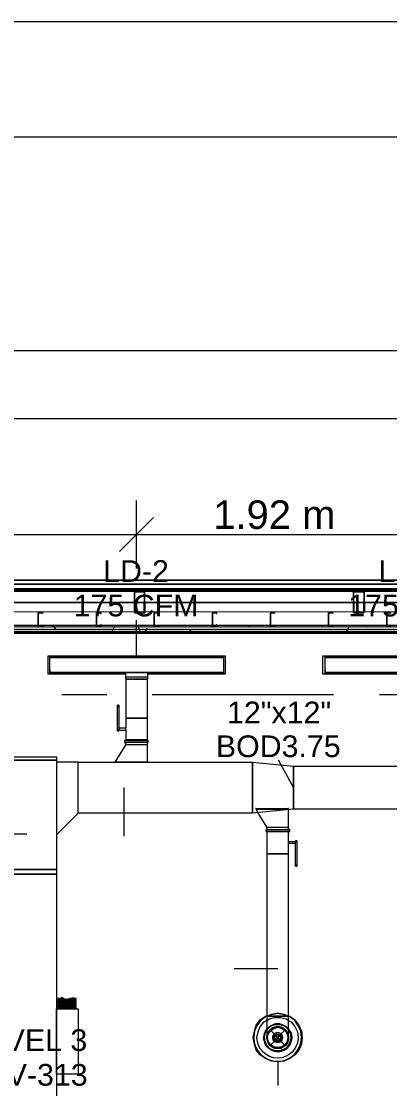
# Model space of a CAD drawing. Header units: metres. Extents: x -2 to 237, y -8 to 52.
# Drawn here: x 35.91 to 38.49, y 44.68 to 52.16 of the extents above; entities that cross this region are included whole.
import ezdxf

# ---------------------------------------------------------------- set-up
doc = ezdxf.new("R2010")
doc.units = ezdxf.units.M
for name, color, linetype, lineweight in [('HVAC - Ductos', 5, 'Continuous', 0), ('PDF3_Text', 7, 'Continuous', 0), ('pie de plano', 7, 'Continuous', 0)]:
    doc.layers.add(name, color=color, linetype=linetype, lineweight=lineweight)
doc.layers.add('PDF3_Geometry', color=7, linetype='Continuous', lineweight=0, true_color=0xaaaaaa)
doc.layers.add('PDF3_Solid Fills', color=7, linetype='Continuous', lineweight=0, true_color=0xffffff)
doc.styles.add('PDF Helvetica', font='')
doc.styles.get('PDF Helvetica').set_extended_font_data('Helvetica')

msp = doc.modelspace()

# ---------------------------------------------------------------- hatches: boundary and pattern name
at = {"layer": 'PDF3_Solid Fills', "lineweight": 0, "transparency": 33554559}
h = msp.add_hatch(color=256, dxfattribs=at)
h.paths.add_polyline_path([(36.7039, 48.0164), (36.7772, 48.0164), (36.7772, 48.1584), (36.7726, 48.1584), (36.7726, 48.021), (36.7085, 48.0256), (36.7039, 48.0256)])
h.paths.add_polyline_path([(36.7681, 48.163), (36.7681, 48.1676), (36.7039, 48.1676)])
h.paths.add_polyline_path([(36.7726, 48.1676), (36.7772, 48.1631), (36.7772, 48.1676)])
h = msp.add_hatch(color=256, dxfattribs=at)
h.paths.add_polyline_path([(38.3081, 48.163), (38.3081, 48.1676), (38.2439, 48.1676)])
h.paths.add_polyline_path([(38.3081, 48.021), (38.3126, 48.1578), (38.3126, 48.1584), (38.3081, 48.1584), (38.3035, 48.0256), (38.2393, 48.021), (38.3081, 48.0164)])
h.paths.add_polyline_path([(38.2393, 48.1584), (38.2347, 48.1584), (38.2347, 48.0256)])
for points in [[(58.6858, 47.9293), (35.6222, 47.9339), (7.0265, 47.9339), (7.0265, 47.9201), (58.6858, 47.9201)], [(58.6537, 47.9018), (58.6721, 47.8972), (58.6721, 47.9201), (7.0265, 47.9201), (7.0265, 47.9018)], [(7.0265, 47.888), (58.6399, 47.888), (58.6536, 47.8835), (58.6537, 47.8835), (58.6537, 47.9018), (7.0265, 47.9018)]]:
    msp.add_hatch(color=256, dxfattribs=at).paths.add_polyline_path(points)

# ---------------------------------------------------------------- linework, layer by layer
at = {"layer": 'HVAC - Ductos', "color": 252, "lineweight": 0, "true_color": 0x939598}
for points in [[(7.3656, 49.8543), (58.4429, 49.8543)], [(7.3656, 49.3776), (16.8074, 49.3776), (26.0062, 49.3776), (35.2051, 49.3776), (44.4086, 49.3776), (53.6074, 49.3776), (58.4429, 49.3776)], [(36.7176, 48.328), (36.7176, 48.5664), (36.7176, 48.8047)], [(36.8368, 48.6856), (36.7176, 48.5664), (36.5985, 48.4472)], [(7.3656, 48.5664), (8.8369, 48.5664), (11.3165, 48.5664), (13.3149, 48.5664), (15.5103, 48.5664), (18.3199, 48.5664), (20.1533, 48.5664), (22.5137, 48.5664), (24.7092, 48.5664), (27.5004, 48.5664), (29.5172, 48.5664), (31.598, 48.5664), (33.9126, 48.5664), (36.7176, 48.5664), (38.6427, 48.5664), (40.9114, 48.5664), (43.1114, 48.5664), (45.701, 48.5664), (47.9011, 48.5664), (50.0965, 48.5664), (52.3561, 48.5664), (56.0457, 48.5664), (58.4429, 48.5664)]]:
    msp.add_lwpolyline(points, dxfattribs=at)
at = {"layer": 'HVAC - Ductos', "lineweight": 0}
for points in [[(36.7176, 47.7139), (36.7176, 47.966)], [(37.3272, 47.7139), (36.1126, 47.7139), (37.3272, 47.7139), (37.3272, 47.6955), (37.3272, 47.691), (37.3272, 47.6864)], [(36.1126, 47.6864), (36.1126, 47.691), (36.1126, 47.6955), (36.1126, 47.7139)], [(36.1126, 47.691), (36.1126, 47.6955), (36.1126, 47.7001)], [(37.3272, 47.7001), (37.3272, 47.6955), (37.3272, 47.691)], [(39.2477, 47.7139), (38.0377, 47.7139), (39.2477, 47.7139), (39.2477, 47.6955), (39.2477, 47.691), (39.2477, 47.6864)], [(38.0377, 47.6864), (38.0377, 47.691), (38.0377, 47.6955), (38.0377, 47.7139)], [(38.0377, 47.691), (38.0377, 47.6955), (38.0377, 47.7001)], [(36.1126, 47.6543), (36.1126, 47.6589)], [(36.1126, 47.6451), (36.1126, 47.6497)], [(36.1126, 47.6176), (36.1126, 47.613), (36.1126, 47.6084), (36.1126, 47.5901), (36.1126, 47.5947), (36.6443, 47.5947)], [(37.3272, 47.6176), (37.3272, 47.613), (37.3272, 47.6084), (37.3272, 47.5901), (37.3272, 47.5947), (36.7955, 47.5947)], [(37.3272, 47.6589), (37.3272, 47.6543)], [(37.3272, 47.6497), (37.3272, 47.6451)], [(38.0377, 47.6543), (38.0377, 47.6589)], [(38.0377, 47.6451), (38.0377, 47.6497)], [(38.0377, 47.6176), (38.0377, 47.613), (38.0377, 47.6084), (38.0377, 47.5901), (38.0377, 47.5947), (38.5647, 47.5947)], [(36.1126, 47.6039), (36.1126, 47.6084), (36.1126, 47.613)], [(36.1126, 47.5901), (36.6443, 47.5901)], [(36.7955, 47.5672), (36.7909, 47.5672), (36.7726, 47.5672), (36.7497, 47.5672), (36.7176, 47.5672), (36.6901, 47.5672), (36.6626, 47.5672), (36.6489, 47.5672), (36.6397, 47.5672), (36.6443, 47.5534), (36.6489, 47.5534), (36.6535, 47.5534), (36.6672, 47.5534), (36.6809, 47.5534), (36.6855, 47.5534)], [(36.6443, 47.5672), (36.6443, 47.5993), (36.6535, 47.5993), (36.6672, 47.5993), (36.6809, 47.5993), (36.6993, 47.5993), (36.7176, 47.5993), (36.7405, 47.5993), (36.7589, 47.5993), (36.7726, 47.5993), (36.7863, 47.5993), (36.7909, 47.5993), (36.7955, 47.5993), (36.7955, 47.5672), (36.7955, 47.5534), (36.7909, 47.5534), (36.7726, 47.5534), (36.7497, 47.5534), (36.7176, 47.5534), (36.6901, 47.5534), (36.6672, 47.5534), (36.6489, 47.5534), (36.6443, 47.5534), (36.6443, 47.2784), (36.6535, 47.2784), (36.6672, 47.2784), (36.6809, 47.2784), (36.6993, 47.2784), (36.7176, 47.2784), (36.7405, 47.2784), (36.7589, 47.2784), (36.7726, 47.2784), (36.7863, 47.2784), (36.7909, 47.2784), (36.7955, 47.2784), (36.7955, 47.5534), (36.7909, 47.5534)], [(36.6947, 47.5534), (36.6993, 47.5534), (36.7176, 47.5534), (36.7405, 47.5534), (36.7451, 47.5534)], [(36.7497, 47.5534), (36.7589, 47.5534), (36.7726, 47.5534), (36.7863, 47.5534)], [(36.7955, 47.5901), (37.3272, 47.5901)], [(37.3272, 47.613), (37.3272, 47.6084), (37.3272, 47.6039)], [(38.0377, 47.6039), (38.0377, 47.6084), (38.0377, 47.613)], [(38.0377, 47.5901), (38.5647, 47.5901)], [(36.5847, 47.3701), (36.5847, 47.3655), (36.5847, 47.3701)], [(36.5939, 47.3701), (36.5847, 47.3701)], [(36.5847, 47.2051), (36.5847, 47.2006), (36.5847, 47.196), (36.5847, 47.1914), (36.5847, 47.196), (36.5847, 47.2006), (36.5847, 47.2051), (36.5847, 47.3564)], [(36.5939, 47.3701), (36.5939, 47.3655), (36.5939, 47.3701)], [(36.5939, 47.3564), (36.5939, 47.2051), (36.5939, 47.2006), (36.5939, 47.196), (36.5939, 47.1914), (36.5939, 47.196), (36.5939, 47.2006)], [(36.7955, 47.1226), (36.7955, 47.1272), (36.7955, 47.2784), (36.7909, 47.2784), (36.7863, 47.2784), (36.7726, 47.2784), (36.7589, 47.2784), (36.7405, 47.2784), (36.7176, 47.2784), (36.6993, 47.2784), (36.6809, 47.2784), (36.6672, 47.2784), (36.6535, 47.2784), (36.6443, 47.2784), (36.6443, 47.2097), (36.5939, 47.2097)], [(36.5847, 47.1914), (36.5939, 47.1914)], [(36.5939, 47.2051), (36.5939, 47.2006), (36.5939, 47.196), (36.6443, 47.196), (36.6443, 47.1272), (36.6535, 47.1272), (36.6672, 47.1272), (36.6809, 47.1272), (36.6993, 47.1272), (36.7176, 47.1272), (36.7405, 47.1272), (36.7589, 47.1272), (36.7726, 47.1272), (36.7863, 47.1272), (36.7909, 47.1272), (36.7955, 47.1272), (36.7909, 47.1272), (36.7955, 47.1272), (36.7909, 47.1272), (36.7863, 47.1272), (36.7726, 47.1272), (36.7589, 47.1272), (36.7405, 47.1272), (36.7176, 47.1272), (36.6993, 47.1272), (36.6809, 47.1272), (36.6672, 47.1272), (36.6535, 47.1272), (36.6443, 47.1272), (36.6443, 47.1226), (36.6535, 47.1226), (36.6672, 47.1226), (36.6809, 47.1226), (36.6993, 47.1226), (36.7176, 47.1226), (36.7405, 47.1226), (36.7589, 47.1226), (36.7726, 47.1226), (36.7863, 47.1226), (36.7909, 47.1226), (36.7955, 47.1226), (36.7909, 47.1226), (36.8001, 47.1226), (36.7909, 47.1226), (36.7772, 47.1226), (36.7589, 47.1226), (36.7405, 47.1226), (36.7176, 47.1226), (36.6993, 47.1226), (36.6764, 47.1226), (36.6626, 47.1226), (36.6489, 47.1226), (36.6397, 47.1226), (36.6351, 47.1226), (36.6351, 47.1088)], [(36.6443, 47.2051), (36.6443, 47.2006)], [(36.6443, 47.0951), (36.5664, 46.9713), (36.571, 46.9713), (36.5893, 46.9713), (36.6122, 46.9713), (36.6443, 46.9713), (36.7176, 46.9713), (36.7451, 46.9713), (36.7176, 46.9713), (36.6443, 46.9713), (36.6122, 46.9713), (36.5893, 46.9713), (36.571, 46.9713), (36.5664, 46.9713)], [(36.6443, 47.1226), (36.6397, 47.1226), (36.6351, 47.1226)], [(36.7955, 47.1088), (36.8001, 47.1088), (36.7909, 47.1088), (36.7772, 47.1088), (36.7589, 47.1088), (36.7405, 47.1088), (36.7176, 47.1088), (36.6993, 47.1088), (36.6764, 47.1088), (36.6626, 47.1088), (36.6489, 47.1088), (36.6397, 47.1088), (36.6351, 47.1088), (36.6397, 47.1088), (36.6443, 47.1088), (36.6443, 47.0951), (36.6535, 47.0951), (36.6672, 47.0951), (36.6809, 47.0951), (36.6993, 47.0951), (36.7176, 47.0951), (36.7405, 47.0951), (36.7589, 47.0951), (36.7726, 47.0951), (36.7863, 47.0951), (36.7909, 47.0951), (36.7955, 47.0951), (36.7955, 47.1088), (36.7909, 47.1088), (36.7863, 47.1088)], [(36.6535, 47.1088), (36.6489, 47.1088)], [(36.6672, 47.1088), (36.6626, 47.1088)], [(36.7589, 47.1088), (36.7405, 47.1088), (36.7176, 47.1088), (36.6993, 47.1088), (36.6809, 47.1088), (36.6764, 47.1088)], [(36.6855, 47.0951), (36.6901, 47.0951), (36.6947, 47.0951)], [(36.7451, 47.0951), (36.7497, 47.0951)], [(36.7955, 46.9713), (36.7909, 46.9713), (36.7726, 46.9713), (36.7497, 46.9713), (36.7726, 46.9713), (36.7909, 46.9713), (36.7955, 46.9713), (36.7955, 47.0951)], [(36.7772, 47.1088), (36.7726, 47.1088)], [(36.8001, 47.1088), (36.8001, 47.1226)], [(37.5289, 46.9713), (37.8177, 46.9438)], [(37.5289, 46.6138), (37.5289, 46.9713)], [(37.8177, 46.7926), (37.7122, 46.9851)], [(37.8177, 46.9438), (37.8177, 46.6414)], [(36.6305, 46.7926), (36.6305, 46.4534)], [(37.5518, 46.646), (37.5564, 46.646), (37.5655, 46.646), (37.5839, 46.646), (37.7077, 46.646), (37.7351, 46.646), (37.7581, 46.646), (37.7764, 46.646)], [(37.5564, 46.646), (37.5518, 46.646), (37.6297, 46.6414), (37.6022, 46.6414)], [(37.7809, 46.6368), (37.7809, 46.6414), (37.7764, 46.6414), (37.7581, 46.6414), (37.7764, 46.6414), (37.7809, 46.6414), (37.7809, 46.646)], [(37.7809, 46.646), (37.7764, 46.646), (37.7809, 46.646)], [(37.8177, 46.6414), (37.5289, 46.6138)], [(37.5564, 46.6414), (37.5609, 46.6414), (37.5747, 46.6414), (37.5609, 46.6414), (37.5564, 46.6414), (37.5655, 46.6184)], [(37.5655, 46.6184), (37.6297, 46.513)], [(37.7809, 46.513), (37.7809, 46.6368)], [(37.6251, 46.4856), (37.6251, 46.4993), (37.6343, 46.4993), (37.6481, 46.4993), (37.6664, 46.4993), (37.6847, 46.4993), (37.7077, 46.4993), (37.7259, 46.4993), (37.7489, 46.4993), (37.7627, 46.4993), (37.7764, 46.4993), (37.7855, 46.4993), (37.7901, 46.4993), (37.7855, 46.4993), (37.7809, 46.4993), (37.7809, 46.513), (37.7718, 46.513), (37.7581, 46.513), (37.7443, 46.513), (37.7259, 46.513), (37.7077, 46.513), (37.6847, 46.513), (37.6664, 46.513), (37.6527, 46.513), (37.6389, 46.513), (37.6343, 46.513), (37.6297, 46.513), (37.6297, 46.4993), (37.6343, 46.4993), (37.6389, 46.4993)], [(37.6297, 46.4993), (37.6251, 46.4993)], [(37.6481, 46.4993), (37.6527, 46.4993)], [(37.6664, 46.4993), (37.6847, 46.4993), (37.7077, 46.4993), (37.7259, 46.4993), (37.7443, 46.4993), (37.7489, 46.4993)], [(37.6801, 46.513), (37.6755, 46.513)], [(37.7397, 46.513), (37.7351, 46.513), (37.7305, 46.513)], [(37.7581, 46.4993), (37.7627, 46.4993)], [(37.7718, 46.4993), (37.7764, 46.4993)], [(37.7901, 46.4856), (37.7901, 46.4993)], [(35.9522, 46.4672), (35.283, 46.4672), (35.2876, 46.1372)], [(37.6297, 46.4856), (37.6297, 46.3297), (37.6343, 46.3297), (37.6389, 46.3297), (37.6527, 46.3297), (37.6664, 46.3297), (37.6847, 46.3297), (37.7077, 46.3297), (37.7259, 46.3297), (37.7443, 46.3297), (37.7581, 46.3297), (37.7718, 46.3297), (37.7809, 46.3297), (37.7718, 46.3297), (37.7581, 46.3297), (37.7443, 46.3297), (37.7259, 46.3297), (37.7077, 46.3297), (37.6847, 46.3297), (37.6664, 46.3297), (37.6527, 46.3297), (37.6389, 46.3297), (37.6343, 46.3297), (37.6297, 46.3297), (37.6297, 45.193), (37.6343, 45.193), (37.6389, 45.193), (37.6527, 45.193), (37.6664, 45.193), (37.6847, 45.193), (37.7077, 45.193), (37.7259, 45.193), (37.7443, 45.193), (37.7581, 45.193), (37.7718, 45.193), (37.7809, 45.193), (37.7809, 46.3297), (37.7809, 46.403), (37.8314, 46.403)], [(37.8314, 46.4076), (37.8314, 46.4122), (37.7809, 46.4122), (37.7809, 46.4856)], [(37.8405, 46.4213), (37.8314, 46.4213)], [(37.8314, 46.2564), (37.8314, 46.4076), (37.8314, 46.4122), (37.8314, 46.4168), (37.8314, 46.4213), (37.8314, 46.4168), (37.8314, 46.4122)], [(37.8405, 46.4076), (37.8405, 46.4122), (37.8405, 46.4168), (37.8405, 46.4213), (37.8405, 46.4168), (37.8405, 46.4122), (37.8405, 46.4076), (37.8405, 46.2564)], [(37.7809, 46.4076), (37.7809, 46.4122)], [(37.8314, 46.2426), (37.8405, 46.2426)], [(37.7077, 45.523), (37.4005, 45.523)], [(36.3005, 45.2434), (36.2409, 45.2434), (36.2409, 45.248), (36.296, 45.248), (36.296, 45.2526), (36.2455, 45.2526), (36.2455, 45.2572), (36.296, 45.2572), (36.296, 45.2618), (36.2501, 45.2618), (36.2547, 45.2664), (36.296, 45.2664), (36.296, 45.2709), (36.2547, 45.2709), (36.2593, 45.2755), (36.296, 45.2755), (36.296, 45.2801), (36.2593, 45.2801), (36.2639, 45.2846), (36.296, 45.2846), (36.296, 45.2892), (36.2639, 45.2892), (36.2685, 45.2938), (36.296, 45.2938), (36.296, 45.2984), (36.2731, 45.2984), (36.2731, 45.303), (36.296, 45.303), (36.296, 45.3076), (36.2776, 45.3076), (36.2822, 45.3122), (36.296, 45.3122), (36.296, 45.3168), (36.2776, 45.3168), (36.2776, 45.3122), (36.2776, 45.3213), (36.2731, 45.3213), (36.2731, 45.3076), (36.2639, 45.2984), (36.2639, 45.3213), (36.2639, 45.2892), (36.2547, 45.2801), (36.2547, 45.3168), (36.2501, 45.3168), (36.2501, 45.2709), (36.2455, 45.2618), (36.2455, 45.3122), (36.2409, 45.3122), (36.2409, 45.2572), (36.2363, 45.2572), (36.2363, 45.3122), (36.2318, 45.3122), (36.2318, 45.2572), (36.2272, 45.2572), (36.2272, 45.3122), (36.2226, 45.3122), (36.2226, 45.2618), (36.2135, 45.2709), (36.2135, 45.3168), (36.2135, 45.2801), (36.2043, 45.2892), (36.2043, 45.3213), (36.1997, 45.3213), (36.1997, 45.2984), (36.1951, 45.3076), (36.1951, 45.3213), (36.1905, 45.3213), (36.1905, 45.3122), (36.1905, 45.3168), (36.1676, 45.3168), (36.1676, 45.3122), (36.1859, 45.3122), (36.1905, 45.3076), (36.1676, 45.3076), (36.1676, 45.303), (36.1905, 45.303), (36.1951, 45.2984), (36.1676, 45.2984), (36.1676, 45.2938), (36.1997, 45.2938), (36.1997, 45.2892), (36.1676, 45.2892), (36.1676, 45.2846), (36.2043, 45.2846), (36.2089, 45.2801), (36.1676, 45.2801), (36.1676, 45.2755), (36.2089, 45.2755), (36.2135, 45.2709), (36.1676, 45.2709), (36.1676, 45.2664), (36.2135, 45.2664), (36.2181, 45.2618), (36.1676, 45.2618), (36.1676, 45.2572), (36.2226, 45.2572), (36.2226, 45.2526), (36.1676, 45.2526), (36.1676, 45.248), (36.2272, 45.248), (36.2272, 45.2434), (36.1676, 45.2434)], [(36.1997, 45.2892), (36.1951, 45.2938), (36.1951, 45.2892)], [(36.1951, 45.2892), (36.1997, 45.2846)], [(36.1997, 45.2846), (36.1951, 45.2846), (36.1951, 45.2801), (36.2043, 45.2801), (36.2043, 45.2846), (36.2043, 45.2892)], [(36.2089, 45.2755), (36.1951, 45.2755), (36.1951, 45.2709), (36.2089, 45.2709), (36.2135, 45.2709)], [(36.2135, 45.2709), (36.2135, 45.2664), (36.1951, 45.2664)], [(36.1951, 45.2664), (36.1951, 45.2618), (36.2181, 45.2618), (36.2226, 45.2572)], [(36.2226, 45.2572), (36.1951, 45.2572)], [(36.1951, 45.2572), (36.1951, 45.2526), (36.2226, 45.2526)], [(36.2226, 45.2526), (36.2272, 45.248), (36.1951, 45.248), (36.1951, 45.2434)], [(36.1951, 45.2434), (36.2272, 45.2434)], [(36.2043, 45.2892), (36.2043, 45.2938), (36.1997, 45.2938), (36.1997, 45.2846), (36.1997, 45.2892)], [(36.2089, 45.2755), (36.2043, 45.2801), (36.2089, 45.2755), (36.2135, 45.2709), (36.2135, 45.2664)], [(36.2089, 45.2801), (36.2089, 45.2755), (36.2089, 45.2801), (36.2089, 45.2938), (36.2089, 45.2846)], [(36.2089, 45.2846), (36.2089, 45.2801)], [(36.2181, 45.2709), (36.2181, 45.2938), (36.2135, 45.2938), (36.2135, 45.2709), (36.2135, 45.2664)], [(36.2272, 45.2572), (36.2272, 45.2526), (36.2226, 45.2572), (36.2226, 45.2846), (36.2226, 45.2892), (36.2226, 45.2572), (36.2181, 45.2664), (36.2181, 45.2709)], [(36.2501, 45.2664), (36.2501, 45.2709), (36.2501, 45.2664), (36.2455, 45.2572), (36.2455, 45.2892), (36.2455, 45.2846), (36.2409, 45.2846), (36.2409, 45.2572), (36.2409, 45.2526), (36.2363, 45.2526), (36.2318, 45.2526), (36.2272, 45.2526), (36.2272, 45.248)], [(36.2318, 45.2572), (36.2318, 45.2846), (36.2272, 45.2846), (36.2272, 45.2572)], [(36.2272, 45.248), (36.2318, 45.2434), (36.2409, 45.248), (36.2409, 45.2526)], [(36.2272, 45.2434), (36.2318, 45.2434)], [(36.2409, 45.2526), (36.2409, 45.2572), (36.2363, 45.2572), (36.2318, 45.2572)], [(36.2318, 45.2434), (36.2318, 45.248), (36.2318, 45.2526), (36.2363, 45.2526), (36.2363, 45.248), (36.2363, 45.2434), (36.2731, 45.2434)], [(36.2363, 45.2572), (36.2363, 45.2846), (36.2363, 45.2572)], [(36.2731, 45.2434), (36.2731, 45.248), (36.2409, 45.248), (36.2409, 45.2526), (36.2455, 45.2526)], [(36.2455, 45.2572), (36.2501, 45.2618), (36.2731, 45.2618), (36.2731, 45.2664)], [(36.2731, 45.2572), (36.2455, 45.2572)], [(36.2455, 45.2526), (36.2731, 45.2526), (36.2731, 45.2572)], [(36.2501, 45.2709), (36.2501, 45.2938), (36.2501, 45.2709)], [(36.2501, 45.2664), (36.2547, 45.2709), (36.2593, 45.2709), (36.2731, 45.2709), (36.2731, 45.2755), (36.2593, 45.2755), (36.2593, 45.2801), (36.2639, 45.2846), (36.2639, 45.2892)], [(36.2593, 45.2846), (36.2593, 45.2938), (36.2547, 45.2938), (36.2547, 45.2801), (36.2547, 45.2755)], [(36.2731, 45.2664), (36.2547, 45.2664), (36.2547, 45.2709), (36.2547, 45.2755)], [(36.2593, 45.2846), (36.2593, 45.2801), (36.2593, 45.2755), (36.2639, 45.2801)], [(36.2685, 45.2846), (36.2685, 45.2892), (36.2639, 45.2846), (36.2639, 45.2938), (36.2639, 45.2892)], [(36.2639, 45.2801), (36.2731, 45.2801), (36.2731, 45.2846), (36.2685, 45.2846)], [(37.7809, 45.0463), (37.7809, 45.0692), (37.7809, 45.0968), (37.7809, 45.1334), (37.7809, 45.1746), (37.7809, 45.193), (37.7901, 45.193), (37.8268, 45.1655), (37.8543, 45.1288), (37.8727, 45.0876), (37.8772, 45.0418), (37.8727, 44.9959), (37.8543, 44.9546), (37.8268, 44.9226), (37.7901, 44.8951), (37.7489, 44.8768), (37.7077, 44.8722), (37.6618, 44.8768), (37.6205, 44.8951), (37.5839, 44.9226), (37.5564, 44.9546), (37.5427, 44.9959), (37.5335, 45.0418), (37.5427, 45.0876), (37.5564, 45.1288), (37.5839, 45.1655), (37.6205, 45.193), (37.6297, 45.193), (37.6297, 45.1518), (37.6297, 45.1105), (37.6297, 45.0784), (37.6297, 45.0555), (37.6297, 45.0463)], [(37.6297, 45.193), (37.6618, 45.2068), (37.7077, 45.2159), (37.7489, 45.2068), (37.7809, 45.193)], [(37.7809, 45.1884), (37.7489, 45.2022), (37.7077, 45.2114), (37.6618, 45.2022), (37.6297, 45.1884)], [(37.7809, 45.193), (37.7718, 45.193), (37.7581, 45.193), (37.7443, 45.193), (37.7259, 45.193), (37.7077, 45.193), (37.6847, 45.193), (37.6664, 45.193), (37.6527, 45.193), (37.6389, 45.193), (37.6343, 45.193), (37.6297, 45.193)], [(37.6297, 45.1609), (37.6481, 45.1746), (37.6847, 45.1838), (37.7259, 45.1838), (37.7672, 45.1746), (37.7809, 45.1609)], [(37.7809, 45.0509), (37.7809, 45.0601), (37.7718, 45.0784), (37.7581, 45.0968), (37.7443, 45.1105), (37.7259, 45.1151), (37.7077, 45.1196), (37.6847, 45.1151), (37.6664, 45.1105), (37.6527, 45.0968), (37.6389, 45.0784), (37.6343, 45.0601), (37.6297, 45.0509)], [(37.7809, 45.0463), (37.7809, 45.0418), (37.7764, 45.0234), (37.7718, 45.0051), (37.7581, 44.9914), (37.7443, 44.9776), (37.7259, 44.973), (37.7077, 44.9684), (37.6893, 44.973), (37.671, 44.9776), (37.6527, 44.9914), (37.6435, 45.0051), (37.6343, 45.0234), (37.6343, 45.0418), (37.6343, 45.0601), (37.6435, 45.0784), (37.6527, 45.0922), (37.6755, 45.1105), (37.6801, 45.1151)], [(37.6343, 45.0692), (37.6527, 45.0968), (37.6343, 45.0692), (37.6389, 45.0738), (37.6527, 45.0922), (37.671, 45.1059), (37.6893, 45.1151), (37.7077, 45.1151), (37.7259, 45.1151), (37.7443, 45.1059), (37.7581, 45.0922), (37.7718, 45.0784), (37.7764, 45.0601), (37.7809, 45.0418), (37.7809, 45.0234), (37.7718, 45.0051), (37.7581, 44.9868)], [(37.7351, 45.1105), (37.7077, 45.1196), (37.6755, 45.1105), (37.6527, 45.0968), (37.6755, 45.1105), (37.7077, 45.1196), (37.7351, 45.1105), (37.7581, 45.0968), (37.7351, 45.1105), (37.7581, 45.0922), (37.7718, 45.0738)], [(37.6801, 45.1105), (37.7077, 45.1151), (37.7305, 45.1105)], [(37.7305, 45.1151), (37.7351, 45.1105), (37.7397, 45.1105)], [(37.7764, 45.0738), (37.7764, 45.0692), (37.7809, 45.0418), (37.7764, 45.0188), (37.7809, 45.0418), (37.7764, 45.0142), (37.7764, 45.0096), (37.7627, 44.9868)], [(37.6297, 45.0418), (37.6343, 45.0692), (37.6297, 45.0418)], [(37.6389, 45.0096), (37.6343, 45.0142), (37.6343, 45.0234), (37.6297, 45.0418), (37.6297, 45.0509)], [(37.6755, 44.9776), (37.6527, 44.9914), (37.6389, 45.0096), (37.6343, 45.0142), (37.6527, 44.9868), (37.6389, 45.0051), (37.6343, 45.0234), (37.6297, 45.0418), (37.6297, 45.0463)], [(37.6343, 45.0188), (37.6297, 45.0418), (37.6343, 45.0142)], [(37.6389, 45.0188), (37.6343, 45.0418), (37.6389, 45.0692)], [(37.7809, 45.0509), (37.7809, 45.0418), (37.7809, 45.0234), (37.7764, 45.0142), (37.7764, 45.0096), (37.7718, 45.0051), (37.7581, 44.9868), (37.7443, 44.9776), (37.7351, 44.973), (37.7259, 44.9684), (37.7077, 44.9638), (37.6847, 44.9684), (37.6801, 44.973), (37.6755, 44.973), (37.6664, 44.9776), (37.6527, 44.9868), (37.6389, 45.0051), (37.6389, 45.0096), (37.6343, 45.0142)], [(37.6801, 44.973), (37.7077, 44.9684), (37.7305, 44.973), (37.7077, 44.9684), (37.6801, 44.973), (37.6755, 44.973), (37.6527, 44.9868), (37.6389, 45.0096)], [(37.7718, 45.0096), (37.7581, 44.9914), (37.7351, 44.9776)], [(37.7764, 45.0142), (37.7581, 44.9868), (37.7397, 44.973)], [(37.7764, 45.0142), (37.7764, 45.0096)], [(37.6801, 44.973), (37.6755, 44.973)], [(37.7077, 44.8722), (37.7077, 44.7072)]]:
    msp.add_lwpolyline(points, dxfattribs=at)
for points in [[(36.0989, 47.7139), (36.0989, 47.5901), (36.1126, 47.5901), (36.1126, 47.7139)], [(36.1126, 47.7047), (37.3272, 47.7047), (37.3272, 47.5993), (36.1126, 47.5993)], [(37.3409, 47.7139), (37.3272, 47.7139), (37.3272, 47.5901), (37.3409, 47.5901)], [(38.0193, 47.7139), (38.0193, 47.5901), (38.0377, 47.5901), (38.0377, 47.7139)], [(38.0377, 47.7047), (39.2477, 47.7047), (39.2477, 47.5993), (38.0377, 47.5993)], [(37.3272, 47.5993), (36.1126, 47.5993)], [(39.2477, 47.5993), (38.0377, 47.5993)], [(36.5847, 47.3564), (36.5847, 47.361), (36.5847, 47.3655), (36.5847, 47.3701), (36.5847, 47.3655), (36.5847, 47.361)], [(36.5939, 47.3564), (36.5939, 47.361), (36.5939, 47.3655), (36.5939, 47.3701), (36.5939, 47.3655), (36.5939, 47.361)], [(36.1585, 46.9851), (35.7505, 46.9851), (35.7505, 47.008), (36.1585, 47.008)], [(36.1585, 46.9851), (36.1585, 46.2197), (35.7505, 46.2197), (35.7505, 46.9851)], [(36.1585, 46.9713), (36.1585, 46.4626), (36.3097, 46.6138), (36.3097, 46.9713), (37.5289, 46.9713), (37.5289, 46.6138), (36.3097, 46.6138), (36.3097, 46.9713)], [(37.8177, 46.9438), (39.5731, 46.9438), (39.5731, 46.6414), (37.8177, 46.6414)], [(37.6022, 46.6414), (37.6297, 46.6414), (37.7077, 46.6414), (37.7351, 46.6414), (37.7581, 46.6414), (37.7351, 46.6414), (37.7077, 46.6414), (37.6297, 46.6414), (37.6022, 46.6414), (37.5747, 46.6414)], [(37.6251, 46.4856), (37.6343, 46.4856), (37.6481, 46.4856), (37.6664, 46.4856), (37.6847, 46.4856), (37.7077, 46.4856), (37.7259, 46.4856), (37.7489, 46.4856), (37.7627, 46.4856), (37.7764, 46.4856), (37.7855, 46.4856), (37.7901, 46.4856), (37.7855, 46.4856), (37.7764, 46.4856), (37.7627, 46.4856), (37.7489, 46.4856), (37.7259, 46.4856), (37.7077, 46.4856), (37.6847, 46.4856), (37.6664, 46.4856), (37.6481, 46.4856), (37.6343, 46.4856)], [(37.7809, 46.4856), (37.7718, 46.4856), (37.7581, 46.4856), (37.7443, 46.4856), (37.7259, 46.4856), (37.7077, 46.4856), (37.6847, 46.4856), (37.6664, 46.4856), (37.6527, 46.4856), (37.6389, 46.4856), (37.6343, 46.4856), (37.6297, 46.4856), (37.6343, 46.4856), (37.6389, 46.4856), (37.6527, 46.4856), (37.6664, 46.4856), (37.6847, 46.4856), (37.7077, 46.4856), (37.7259, 46.4856), (37.7443, 46.4856), (37.7581, 46.4856), (37.7718, 46.4856), (37.7809, 46.4856), (37.7718, 46.4856), (37.7581, 46.4856), (37.7443, 46.4856), (37.7259, 46.4856), (37.7077, 46.4856), (37.6847, 46.4856), (37.6664, 46.4856), (37.6527, 46.4856), (37.6389, 46.4856), (37.6343, 46.4856), (37.6297, 46.4856), (37.6343, 46.4856), (37.6389, 46.4856), (37.6527, 46.4856), (37.6664, 46.4856), (37.6847, 46.4856), (37.7077, 46.4856), (37.7259, 46.4856), (37.7443, 46.4856), (37.7581, 46.4856), (37.7718, 46.4856)], [(37.6297, 46.4856), (37.6343, 46.4856), (37.6389, 46.4856), (37.6527, 46.4856), (37.6664, 46.4856), (37.6847, 46.4856), (37.7077, 46.4856), (37.7259, 46.4856), (37.7443, 46.4856), (37.7581, 46.4856), (37.7718, 46.4856), (37.7809, 46.4856), (37.7718, 46.4856), (37.7581, 46.4856), (37.7443, 46.4856), (37.7259, 46.4856), (37.7077, 46.4856), (37.6847, 46.4856), (37.6664, 46.4856), (37.6527, 46.4856), (37.6389, 46.4856), (37.6343, 46.4856)], [(35.7505, 46.1876), (35.7505, 46.2197), (36.1585, 46.2197), (36.1585, 46.1876)], [(37.8314, 46.2564), (37.8314, 46.2518), (37.8314, 46.2472), (37.8314, 46.2426), (37.8314, 46.2472), (37.8314, 46.2518)], [(37.8405, 46.2564), (37.8405, 46.2518), (37.8405, 46.2472), (37.8405, 46.2426), (37.8405, 46.2472), (37.8405, 46.2518)], [(36.1585, 46.1876), (36.1585, 44.3634), (35.7505, 44.3634), (35.7505, 46.1876)], [(36.3097, 44.7851), (36.1585, 44.7851), (36.1585, 45.2434), (36.3097, 45.2434)], [(36.2685, 45.2892), (36.2731, 45.2892), (36.2731, 45.2938)], [(37.6343, 45.1059), (37.6572, 45.1242), (37.6893, 45.138), (37.7214, 45.138), (37.7535, 45.1242), (37.7809, 45.1059), (37.7809, 45.1014), (37.7809, 45.1059), (37.7535, 45.1242), (37.7214, 45.138), (37.6893, 45.138), (37.6572, 45.1242), (37.6343, 45.1059), (37.6297, 45.1014)], [(37.7764, 45.1014), (37.7535, 45.1242), (37.7214, 45.1334), (37.6893, 45.1334), (37.6572, 45.1242), (37.6343, 45.1014), (37.6297, 45.0968), (37.6343, 45.1014), (37.6572, 45.1242), (37.6893, 45.1334), (37.7214, 45.1334), (37.7535, 45.1242), (37.7764, 45.1014), (37.7809, 45.0968)], [(37.6389, 45.0692), (37.6572, 45.0922), (37.6801, 45.1059), (37.7077, 45.1151), (37.7351, 45.1059), (37.7581, 45.0922), (37.7718, 45.0692), (37.7764, 45.0418), (37.7718, 45.0142), (37.7581, 44.9914), (37.7351, 44.9776), (37.7077, 44.973), (37.6801, 44.9776), (37.6572, 44.9914), (37.6389, 45.0142), (37.6343, 45.0418)], [(37.6755, 45.0601), (37.671, 45.0418), (37.6755, 45.0601), (37.6893, 45.0738), (37.7077, 45.0784), (37.7259, 45.0738), (37.7351, 45.0601), (37.7397, 45.0418), (37.7351, 45.0601), (37.7214, 45.0738), (37.7077, 45.0784), (37.6893, 45.0738)], [(37.7764, 45.0692), (37.7581, 45.0968), (37.7764, 45.0692), (37.7809, 45.0418)], [(37.8039, 45.0418), (37.7993, 45.0738), (37.7809, 45.1014), (37.7993, 45.0738)], [(37.7351, 45.0234), (37.7397, 45.0418), (37.7351, 45.0234), (37.7259, 45.0096), (37.7077, 45.0051), (37.6893, 45.0096), (37.6755, 45.0234), (37.671, 45.0418), (37.6755, 45.0234), (37.6893, 45.0142), (37.7077, 45.0096), (37.7214, 45.0142)], [(37.6847, 45.0555), (37.6801, 45.0418), (37.6847, 45.0555), (37.6985, 45.0646), (37.7122, 45.0646), (37.7259, 45.0555), (37.7305, 45.0418), (37.7259, 45.0555), (37.7122, 45.0646), (37.6985, 45.0646)], [(37.7259, 45.028), (37.7305, 45.0418), (37.7259, 45.028), (37.7122, 45.0188), (37.6985, 45.0188), (37.6847, 45.028), (37.6801, 45.0418), (37.6847, 45.028), (37.6985, 45.0188), (37.7122, 45.0188)], [(37.6939, 45.0555), (37.7077, 45.0646), (37.7214, 45.0555), (37.7259, 45.0418), (37.7214, 45.028), (37.7077, 45.0234), (37.6939, 45.028), (37.6847, 45.0418)], [(37.7031, 45.0372), (37.7077, 45.0372), (37.7122, 45.0418), (37.7077, 45.0372), (37.7031, 45.0372), (37.6985, 45.0418), (37.7031, 45.0463), (37.7077, 45.0463), (37.7122, 45.0418), (37.7077, 45.0463), (37.7031, 45.0463), (37.7031, 45.0418)], [(37.6755, 44.973), (37.7077, 44.9684), (37.6847, 44.9684), (37.6664, 44.9776), (37.6527, 44.9868)], [(37.7443, 44.9776), (37.7259, 44.9684), (37.7077, 44.9684), (37.7351, 44.973), (37.7581, 44.9868)], [(37.7305, 44.973), (37.7351, 44.973), (37.7397, 44.973), (37.7351, 44.973)]]:
    msp.add_lwpolyline(points, close=True, dxfattribs=at)
for points in [[(37.6297, 45.1884), (37.6205, 45.1884), (37.5885, 45.1609), (37.5609, 45.1242), (37.5427, 45.0876), (37.5381, 45.0418, 0.986375), (37.8727, 45.0418), (37.8681, 45.0876), (37.8497, 45.1242), (37.8268, 45.1609), (37.7901, 45.1884), (37.7809, 45.1884)], [(37.7809, 45.1609), (37.7993, 45.1518), (37.8268, 45.1196), (37.8451, 45.083), (37.8497, 45.0418, -0.994592), (37.5609, 45.0418), (37.5701, 45.083), (37.5839, 45.1196), (37.6114, 45.1518), (37.6297, 45.1609)]]:
    msp.add_lwpolyline(points, format="xyb", dxfattribs=at)
msp.add_lwpolyline([(37.6114, 45.0418, 1.010586), (37.8039, 45.0418, -1.405169), (37.6297, 45.1014), (37.6159, 45.0738), (37.6114, 45.0418), (37.6159, 45.0738), (37.6297, 45.0968, 1.369196), (37.7993, 45.0418), (37.7947, 45.0738), (37.7809, 45.0968, -1.369196)], format="xyb", close=True, dxfattribs=at)
at = {"layer": 'PDF3_Geometry', "lineweight": 0}
for points in [[(35.2051, 48.2455), (36.7405, 48.2455), (38.2714, 48.2455), (36.7405, 48.2455), (35.2051, 48.2455), (33.6743, 48.2455)], [(36.7405, 48.218), (35.2051, 48.218)], [(38.2714, 48.218), (36.7405, 48.218)], [(39.8068, 48.2455), (41.3377, 48.2455), (42.8731, 48.2455), (41.3377, 48.2455), (39.8068, 48.2455), (38.2714, 48.2455)], [(39.8068, 48.218), (38.2714, 48.218)], [(36.7405, 48.186), (35.2051, 48.186)], [(36.7405, 48.1768), (35.2051, 48.1768)], [(36.7772, 48.1584), (36.7772, 48.163), (36.7681, 48.1676), (36.7085, 48.1676), (36.7039, 48.163), (36.7039, 48.1584), (36.7039, 48.0256), (36.7039, 48.0164), (36.7085, 48.0164), (36.7681, 48.0164), (36.7772, 48.0164), (36.7772, 48.0256)], [(36.7085, 48.163), (36.7681, 48.163), (36.7726, 48.163), (36.7726, 48.1584), (36.7726, 48.0256), (36.7726, 48.021), (36.7681, 48.021), (36.7085, 48.021), (36.7039, 48.0256), (36.7039, 48.1584)], [(38.2714, 48.186), (36.7405, 48.186)], [(38.2714, 48.1768), (36.7405, 48.1768)], [(38.3127, 48.1584), (38.3081, 48.163), (38.3035, 48.1676), (38.2439, 48.1676), (38.2393, 48.163), (38.2347, 48.1584), (38.2347, 48.0256), (38.2393, 48.0164), (38.2439, 48.0164), (38.3035, 48.0164), (38.3081, 48.0164), (38.3127, 48.0256)], [(38.2439, 48.163), (38.3035, 48.163), (38.3081, 48.1584), (38.3081, 48.0256), (38.3035, 48.021), (38.2439, 48.021), (38.2393, 48.021), (38.2393, 48.0256), (38.2393, 48.1584), (38.2393, 48.163)], [(39.8068, 48.186), (38.2714, 48.186)], [(39.8068, 48.1768), (38.2714, 48.1768)], [(35.283, 48.0897), (36.7039, 48.0897), (36.7405, 48.0897), (36.7726, 48.0897), (36.7405, 48.0897), (36.7039, 48.0897)], [(36.7772, 48.0897), (38.2347, 48.0897)], [(38.2393, 48.0897), (38.2714, 48.0897)], [(38.2714, 48.0897), (38.3081, 48.0897)], [(38.3127, 48.0897), (39.7289, 48.0897)], [(36.0622, 48.0164), (36.0301, 48.0164), (36.0301, 48.0118), (36.0301, 47.9247), (36.0622, 47.9247), (36.0622, 47.9339), (36.0622, 47.9247), (36.0301, 47.9247), (36.0301, 48.0118), (36.0301, 48.0164), (36.0622, 48.0164), (36.0622, 48.0118)], [(36.4701, 48.0164), (36.4381, 48.0164), (36.4381, 48.0118), (36.4381, 47.9247), (36.4701, 47.9247), (36.4701, 47.9339), (36.4655, 47.9339), (36.4655, 47.9247), (36.4381, 47.9247), (36.4381, 48.0118), (36.4381, 48.0164), (36.4655, 48.0164), (36.4655, 48.0118), (36.4701, 48.0118)], [(36.8735, 48.0164), (36.846, 48.0164), (36.8414, 48.0164), (36.8414, 48.0118), (36.8414, 47.9247), (36.846, 47.9247), (36.8735, 47.9247), (36.8735, 47.9339), (36.8735, 47.9247), (36.846, 47.9247), (36.8414, 47.9247), (36.8414, 48.0118), (36.8414, 48.0164), (36.846, 48.0164), (36.8735, 48.0164), (36.8735, 48.0118)], [(37.2814, 48.0164), (37.2493, 48.0164), (37.2493, 48.0118), (37.2493, 47.9247), (37.2814, 47.9247), (37.2814, 47.9339), (37.2768, 47.9339), (37.2768, 47.9247), (37.2493, 47.9247), (37.2493, 48.0118), (37.2493, 48.0164), (37.2768, 48.0164), (37.2768, 48.0118), (37.2814, 48.0118)], [(37.6847, 48.0164), (37.6572, 48.0164), (37.6527, 48.0118), (37.6527, 47.9247), (37.6572, 47.9247), (37.6847, 47.9247), (37.6847, 47.9339), (37.6847, 47.9247), (37.6572, 47.9247), (37.6572, 48.0118), (37.6572, 48.0164), (37.6847, 48.0164), (37.6847, 48.0118)], [(38.0927, 48.0164), (38.0605, 48.0164), (38.0605, 48.0118), (38.0605, 47.9247), (38.0927, 47.9247), (38.0927, 47.9339), (38.0927, 47.9247), (38.0605, 47.9247), (38.0605, 48.0118), (38.0605, 48.0164), (38.0927, 48.0164), (38.0927, 48.0118)], [(38.496, 48.0164), (38.4685, 48.0164), (38.4685, 48.0118), (38.4685, 47.9247), (38.496, 47.9247), (38.496, 47.9339), (38.496, 47.9247), (38.4685, 47.9247), (38.4685, 48.0118), (38.4685, 48.0164), (38.496, 48.0164), (38.496, 48.0118)], [(35.3059, 47.8834), (44.3031, 47.8834), (35.3059, 47.8834), (44.3031, 47.8834), (35.3059, 47.8834), (44.3031, 47.8834), (35.3059, 47.8834), (44.3031, 47.8789)], [(35.3059, 47.8743), (44.3031, 47.8743)], [(35.3059, 47.8743), (44.3031, 47.8743)]]:
    msp.add_lwpolyline(points, close=True, dxfattribs=at)
for points in [[(36.7772, 48.2455), (36.6993, 48.2455)], [(38.3081, 48.2455), (38.2347, 48.2455)], [(36.7085, 48.1676), (35.2693, 48.1676), (36.7405, 48.1676), (38.2714, 48.1676), (39.7381, 48.1676), (38.3035, 48.1676)], [(36.7681, 48.1676), (38.2439, 48.1676)], [(36.7039, 48.021), (36.7039, 48.0256), (36.7039, 48.0897), (36.7039, 48.0256), (36.7085, 48.021)], [(36.7726, 48.021), (36.7726, 48.0256), (36.7726, 48.0897)], [(36.7726, 48.0759), (36.7772, 48.0805)], [(36.7772, 48.0897), (36.7772, 48.0256), (36.7772, 48.021)], [(38.2347, 48.0897), (38.2347, 48.0256), (38.2393, 48.0302)], [(38.2393, 48.0897), (38.2393, 48.0256), (38.2393, 48.021)], [(38.3081, 48.0989), (38.3127, 48.1034)], [(38.3081, 48.021), (38.3081, 48.0256), (38.3081, 48.0897)], [(38.3127, 48.0897), (38.3127, 48.0256), (38.3127, 48.021)], [(58.7775, 46.6138), (58.7775, 47.0172), (58.7775, 47.4251), (58.7775, 47.8284), (58.7775, 47.8834), (58.7775, 47.9293), (58.7775, 48.0118), (58.7775, 48.021), (7.0265, 48.0256)], [(36.7131, 48.0164), (36.7176, 48.021)], [(38.2347, 48.021), (38.2347, 48.0256)], [(58.6721, 35.7008), (58.6721, 47.8834), (58.6721, 47.8972), (58.6721, 47.9155), (7.0265, 47.9201)], [(37.6527, 47.9293), (37.2493, 47.9293), (36.8414, 47.9293), (36.4381, 47.9293), (36.0301, 47.9293), (35.6268, 47.9293)], [(40.4943, 47.9293), (40.091, 47.9293), (39.6831, 47.9293), (39.2797, 47.9293), (38.8718, 47.9293), (38.4685, 47.9293), (38.0605, 47.9293), (37.6572, 47.9293)], [(58.6537, 35.7008), (58.6537, 47.8834), (58.6537, 47.8972), (7.0265, 47.9018)], [(7.0265, 47.888), (58.6399, 47.8834), (58.6399, 35.7008), (48.2128, 35.7008), (48.2128, 35.6871), (58.6399, 35.6871), (58.6399, 34.1837), (45.3206, 34.1837), (44.8348, 34.1837), (44.6515, 34.1837), (41.7273, 34.1837)], [(35.3059, 47.8834), (44.3031, 47.8834)], [(44.3031, 47.8834), (35.3059, 47.8834)], [(36.5113, 47.4434), (36.1951, 47.4434)], [(38.0973, 47.4434), (36.8276, 47.4434)], [(38.7343, 47.4434), (38.4181, 47.4434)]]:
    msp.add_lwpolyline(points, dxfattribs=at)
at = {"layer": 'PDF3_Geometry', "color": 254, "lineweight": 0, "true_color": 0xeaeaea}
for points in [[(36.1539, 47.9018), (36.1447, 47.9155), (36.1355, 47.9293)], [(36.5664, 47.9201), (36.5618, 47.9155), (36.5526, 47.8972), (36.5481, 47.8926)], [(36.7451, 47.8926), (36.7405, 47.8972), (36.7313, 47.9155), (36.7313, 47.9201)], [(37.5059, 47.9293), (37.5059, 47.9247)], [(38.0193, 47.9247), (38.0147, 47.9293)], [(38.2027, 47.9155), (38.1935, 47.8972), (38.1843, 47.8834)], [(38.331, 47.9293), (38.3264, 47.9247)], [(36.7909, 47.9064), (36.7863, 47.8972), (36.7772, 47.8834)], [(37.1026, 47.8834), (37.0935, 47.8972)], [(37.6893, 47.8834), (37.6893, 47.888)]]:
    msp.add_lwpolyline(points, dxfattribs=at)
at = {"layer": 'PDF3_Geometry', "color": 254, "lineweight": 0, "true_color": 0xd2d2d2}
msp.add_lwpolyline([(37.6527, 47.9476), (37.6572, 47.9522)], dxfattribs=at)
at = {"layer": 'PDF3_Geometry', "color": 8, "lineweight": 0, "true_color": 0x808080}
msp.add_lwpolyline([(37.7672, 45.0876), (37.7305, 45.1151), (37.6847, 45.1151), (37.6435, 45.0876), (37.6297, 45.0418), (37.6435, 44.9959), (37.6847, 44.9684), (37.7305, 44.9684), (37.7672, 44.9959), (37.7809, 45.0418)], close=True, dxfattribs=at)
for points in [[(37.6527, 45.0968), (37.7581, 44.9868)], [(37.7581, 45.0968), (37.6527, 44.9868)]]:
    msp.add_lwpolyline(points, dxfattribs=at)
at = {"layer": 'pie de plano', "color": 7, "lineweight": 9}
msp.add_lwpolyline([(87.9143, 52.1594), (87.9143, -7.8416), (-2.0899, -7.8416), (-2.0899, 52.1594)], close=True, dxfattribs=at)
msp.add_lwpolyline([(87.4372, 51.3482), (-0.9899, 51.3482), (-0.9899, -7.1771), (87.4372, -7.1771)], dxfattribs=at)

# ---------------------------------------------------------------- texts
at = {"layer": 'PDF3_Text', "color": 252, "lineweight": 0, "true_color": 0x939598, "insert": (37.2552, 48.7032), "char_height": 0.2001, "attachment_point": 4, "style": 'PDF Helvetica'}
msp.add_mtext('1.92 m', dxfattribs=at)
at = {"layer": 'PDF3_Text', "lineweight": 0, "char_height": 0.15195, "attachment_point": 4, "style": 'PDF Helvetica'}
for s, insert in [('LD-2', (36.4852, 48.3098)), ('LD-2', (38.4103, 48.3098)), ('175 CFM', (36.2789, 48.0668)), ('175 CFM', (38.1994, 48.0668)), ('12"x12"', (37.3515, 47.3197)), ('BOD3.75', (37.2735, 47.0814)), ('LEVEL 3', (35.5364, 45.0234)), ('VAV-313', (35.5272, 44.7804))]:
    msp.add_mtext(s, dxfattribs=dict(at, insert=insert))

doc.saveas('drawing.dxf')
